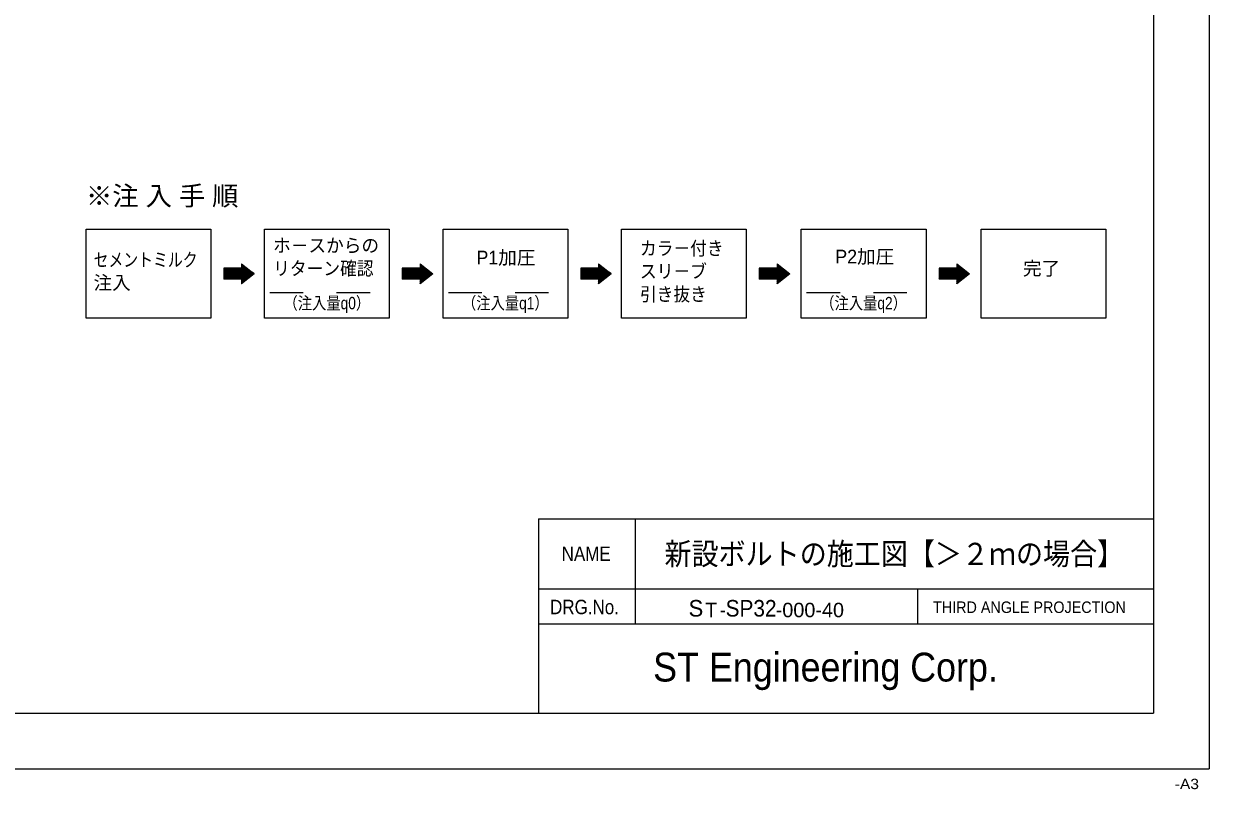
# Model space of a CAD drawing. Units: millimetres, scale not verified. Extents: x 1174 to 5374, y -54 to 2953.
# Drawn here: x 3243 to 5374, y -54 to 1322 of the extents above; entities that cross this region are included whole.
import ezdxf
from ezdxf.enums import TextEntityAlignment as Align

# ---------------------------------------------------------------- set-up
doc = ezdxf.new("R2010")
doc.units = ezdxf.units.MM
doc.header["$LTSCALE"] = 10
doc.linetypes.add('DASHED_SPACED', pattern=[12, 6, -6])
for name, color, linetype, lineweight in [('1 外形線', 7, 'Continuous', 13), ('3 隠れ線', 2, 'DASHED_SPACED', 13), ('6 寸法線', 4, 'Continuous', 13), ('7 枠・タイトル', 7, 'Continuous', 13), ('defpoints_8', 7, 'Continuous', 13)]:
    doc.layers.add(name, color=color, linetype=linetype, lineweight=lineweight)
doc.styles.add('Arial', font='')
doc.styles.add('ＭＳ Ｐゴシック', font='')
doc.styles.get('Arial').set_extended_font_data('Arial')
doc.styles.get('ＭＳ Ｐゴシック').set_extended_font_data('MS PGothic')

msp = doc.modelspace()

# ---------------------------------------------------------------- hatches: boundary and pattern name
at = {"layer": '6 寸法線'}
h = msp.add_hatch(dxfattribs=at)
h.set_pattern_fill('USER', color=256, style=0, pattern_type=2)
h.set_pattern_definition([(315, (-2421.39, -83.54), (0.99437, 0.99437), [])])
h.paths.add_polyline_path([(3634.38, 862.83), (3602.46, 862.83), (3602.46, 882.52), (3634.38, 882.52), (3634.38, 890.72), (3657.34, 872.68), (3634.38, 854.63)])
h = msp.add_hatch(dxfattribs=at)
h.set_pattern_fill('USER', color=256, style=0, pattern_type=2)
h.set_pattern_definition([(315, (-2100.51, -83.54), (0.99437, 0.99437), [])])
h.paths.add_polyline_path([(3955.27, 862.83), (3923.35, 862.83), (3923.35, 882.52), (3955.27, 882.52), (3955.27, 890.72), (3978.23, 872.68), (3955.27, 854.63)])
h = msp.add_hatch(dxfattribs=at)
h.set_pattern_fill('USER', color=256, style=0, pattern_type=2)
h.set_pattern_definition([(315, (-1779.63, -83.54), (0.99437, 0.99437), [])])
h.paths.add_polyline_path([(4276.15, 862.83), (4244.23, 862.83), (4244.23, 882.52), (4276.15, 882.52), (4276.15, 890.72), (4299.11, 872.68), (4276.15, 854.63)])
h = msp.add_hatch(dxfattribs=at)
h.set_pattern_fill('USER', color=256, style=0, pattern_type=2)
h.set_pattern_definition([(315, (-1458.74, -83.54), (0.99437, 0.99437), [])])
h.paths.add_polyline_path([(4597.03, 862.83), (4565.12, 862.83), (4565.12, 882.52), (4597.03, 882.52), (4597.03, 890.72), (4620, 872.68), (4597.03, 854.63)])
h = msp.add_hatch(dxfattribs=at)
h.set_pattern_fill('USER', color=256, style=0, pattern_type=2)
h.set_pattern_definition([(315, (-1135.6, -83.54), (0.99437, 0.99437), [])])
h.paths.add_polyline_path([(4920.17, 862.83), (4888.26, 862.83), (4888.26, 882.52), (4920.17, 882.52), (4920.17, 890.72), (4943.14, 872.68), (4920.17, 854.63)])

# ---------------------------------------------------------------- linework, layer by layer
at = {"layer": '3 隠れ線'}
for p, q in [((3685.35, 838.72), (3890.37, 838.72)), ((4006.24, 838.72), (4211.25, 838.72)), ((4650.26, 838.72), (4855.28, 838.72))]:
    msp.add_line(p, q, dxfattribs=at)
at = {"layer": '6 寸法線'}
for p, q in [((3602.46, 882.52), (3602.46, 862.83)), ((3634.38, 882.52), (3602.46, 882.52)), ((3634.38, 890.72), (3634.38, 882.52)), ((3634.38, 890.72), (3657.34, 872.68)), ((3955.27, 882.52), (3923.35, 882.52)), ((3923.35, 882.52), (3923.35, 862.83)), ((3955.27, 890.72), (3978.23, 872.68)), ((3955.27, 890.72), (3955.27, 882.52)), ((4244.23, 882.52), (4244.23, 862.83)), ((4276.15, 882.52), (4244.23, 882.52)), ((4276.15, 890.72), (4276.15, 882.52)), ((4276.15, 890.72), (4299.11, 872.68)), ((4597.03, 882.52), (4565.12, 882.52)), ((4565.12, 882.52), (4565.12, 862.83)), ((4597.03, 890.72), (4620, 872.68)), ((4597.03, 890.72), (4597.03, 882.52)), ((4888.26, 882.52), (4888.26, 862.83)), ((4920.17, 882.52), (4888.26, 882.52)), ((4920.17, 890.72), (4920.17, 882.52)), ((4920.17, 890.72), (4943.14, 872.68)), ((3634.38, 862.83), (3602.46, 862.83)), ((3657.34, 872.68), (3634.38, 854.63)), ((3634.38, 862.83), (3634.38, 854.63)), ((3955.27, 862.83), (3923.35, 862.83)), ((3978.23, 872.68), (3955.27, 854.63)), ((3955.27, 862.83), (3955.27, 854.63)), ((4276.15, 862.83), (4244.23, 862.83)), ((4299.11, 872.68), (4276.15, 854.63)), ((4276.15, 862.83), (4276.15, 854.63)), ((4597.03, 862.83), (4565.12, 862.83)), ((4620, 872.68), (4597.03, 854.63)), ((4597.03, 862.83), (4597.03, 854.63)), ((4920.17, 862.83), (4888.26, 862.83)), ((4943.14, 872.68), (4920.17, 854.63)), ((4920.17, 862.83), (4920.17, 854.63))]:
    msp.add_line(p, q, dxfattribs=at)
for points in [[(3354.82, 952.67), (3579.13, 952.67), (3579.13, 792.68), (3354.82, 792.68)], [(3675.7, 952.67), (3900.02, 952.67), (3900.02, 792.68), (3675.7, 792.68)], [(3996.59, 952.67), (4220.9, 952.67), (4220.9, 792.68), (3996.59, 792.68)], [(4317.47, 952.67), (4541.78, 952.67), (4541.78, 792.68), (4317.47, 792.68)], [(4640.61, 952.67), (4864.93, 952.67), (4864.93, 792.68), (4640.61, 792.68)], [(4963.75, 952.67), (5188.07, 952.67), (5188.07, 792.68), (4963.75, 792.68)]]:
    msp.add_lwpolyline(points, close=True, dxfattribs=at)
at = {"layer": '7 枠・タイトル'}
for p, q in [((5274.13, 2852.96), (5274.13, 82.96)), ((4168.33, 432.2), (5274.13, 432.2)), ((4168.33, 432.2), (4168.33, 82.96)), ((4341.76, 432.2), (4341.76, 243.57)), ((4168.33, 306.45), (5274.13, 306.45)), ((4849.45, 306.45), (4849.45, 243.57)), ((4168.33, 243.57), (5274.13, 243.57)), ((1274.13, 82.96), (5274.13, 82.96))]:
    msp.add_line(p, q, dxfattribs=at)
at = {"layer": 'defpoints_8'}
for p in [(5374.13, 2952.96), (1174.13, -17.04)]:
    msp.add_line(p, (5374.13, -17.04), dxfattribs=at)

# ---------------------------------------------------------------- texts
at = {"layer": '1 外形線', "style": 'ＭＳ Ｐゴシック', "width": 0.85}
for s, p in [('（注入量q0）', (3787.7, 802.17)), ('（注入量q1）', (4108.58, 802.17)), ('（注入量q2）', (4752.61, 802.17))]:
    msp.add_text(s, height=22.17, dxfattribs=at).set_placement(p, align=Align.BOTTOM_CENTER)
at = {"layer": '6 寸法線', "style": 'ＭＳ Ｐゴシック'}
msp.add_text('※注 入 手 順', height=34.64, dxfattribs=at).set_placement((3354.82, 1012.67), align=Align.MIDDLE_LEFT)
at = {"layer": '6 寸法線', "color": 7, "style": 'ＭＳ Ｐゴシック'}
for s, width, p in [('ホ－スからの', 0.95, (3691.2, 935.81)), ('カラ－付き', 0.9, (4350.65, 930.63)), ('セメントミルク', 0.8, (3368.32, 910.01)), ('リターン確認', 0.9, (3691.2, 894.56)), ('スリ－ブ', 0.9, (4350.65, 889.38)), ('引き抜き', 0.9, (4350.65, 848.13))]:
    msp.add_text(s, height=24.5, dxfattribs=dict(at, width=width)).set_placement(p, align=Align.TOP_LEFT)
for s, p in [('P1加圧', (4056.66, 914.05)), ('P2加圧', (4701.77, 915.8)), ('完了', (5039.27, 894.54)), ('注入', (3368.32, 868.76))]:
    msp.add_text(s, height=24.5, dxfattribs=at).set_placement(p, align=Align.TOP_LEFT)
at = {"layer": '7 枠・タイトル', "style": 'ＭＳ Ｐゴシック', "width": 0.9}
msp.add_text('新設ボルトの施工図【＞２ｍの場合】', height=39.59, dxfattribs=at).set_placement((4807.94, 369.32), align=Align.MIDDLE_CENTER)
at = {"layer": '7 枠・タイトル'}
for s, height, style, width, p in [('NAME', 25.93, 'ＭＳ Ｐゴシック', 0.9, (4209.89, 348.72)), ('DRG.No.', 25.93, 'ＭＳ Ｐゴシック', 0.9, (4189.04, 253.05)), ('S', 29.77, 'Arial', 0.95, (4438.06, 247.68)), ('Ｔ-', 25.93, 'ＭＳ Ｐゴシック', 0.9, (4462.61, 247.68)), ('SP32', 29.77, 'Arial', 0.9, (4504.61, 247.68)), ('-000-40', 25.93, 'ＭＳ Ｐゴシック', 1.05, (4594.68, 247.68)), ('THIRD ANGLE PROJECTION', 20.74, 'ＭＳ Ｐゴシック', 0.95, (4877.58, 256.77)), ('ST Engineering Corp.', 51.86, 'ＭＳ Ｐゴシック', 0.95, (4374.32, 124.29))]:
    msp.add_text(s, height=height, dxfattribs=dict(at, style=style, width=width)).set_placement(p, align=Align.BOTTOM_LEFT)
at = {"layer": 'defpoints_8', "style": 'ＭＳ Ｐゴシック', "width": 1.15}
msp.add_text('-A3', height=18.56, dxfattribs=at).set_placement((5312.11, -59.1), align=Align.BOTTOM_LEFT)

doc.saveas('drawing.dxf')
